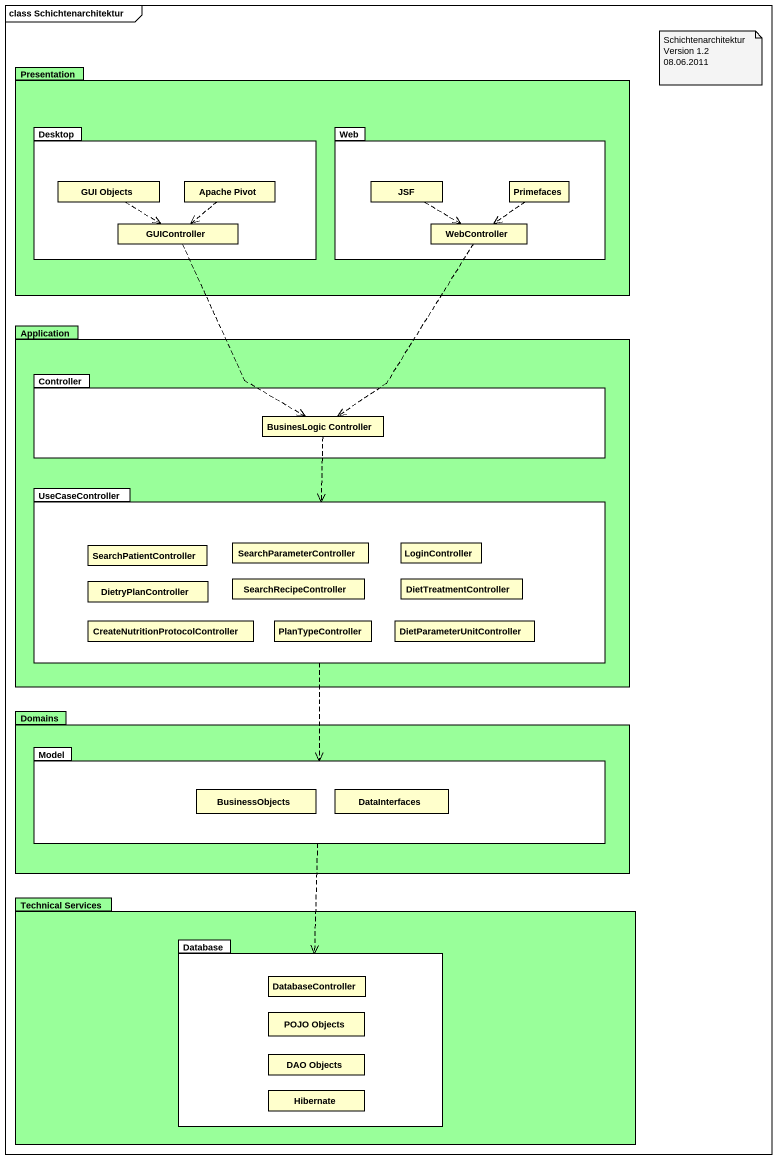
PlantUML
@startuml
mainframe class Schichtenarchitektur
hide circle
hide empty members
package Presentation #99FF99 {
  package Desktop {
    class "GUI Objects" as GUI_Objects
    class "Apache Pivot" as Apache_Pivot
    class GUIController
  }
  package Web {
    class JSF
    class Primefaces
    class WebController
  }
}
package Application #99FF9A {
  package Controller {
    class "BusinesLogic Controller" as BusinesLogic_Controller
  }
  package UseCaseController {
    class SearchPatientController
    class SearchParameterController
    class LoginController
    class DietryPlanController
    class SearchRecipeController
    class DietTreatmentController
    class "CreateNutritionProtocolController" as CreateNutritionProtocolContr
    class PlanTypeController
    class DietParameterUnitController
  }
}
package Domains #99FF9A {
  package Model {
    class BusinessObjects
    class DataInterfaces
  }
}
package "Technical Services" as Technical_Services #99FF9A {
  package "Database" as Database_ {
    class DatabaseController
    class "POJO Objects" as POJO_Objects
    class "DAO Objects" as DAO_Objects
    class Hibernate
  }
}
GUI_Objects ..> GUIController
Apache_Pivot ..> GUIController
JSF .right.> WebController
Primefaces ..> WebController
GUIController ..> BusinesLogic_Controller
WebController ..> BusinesLogic_Controller
BusinesLogic_Controller ..> UseCaseController
UseCaseController ..> Model
Model ..> Database_
note as N1
  Schichtenarchitektur
  Version 1.2
  08.06.2011
end note
@enduml
